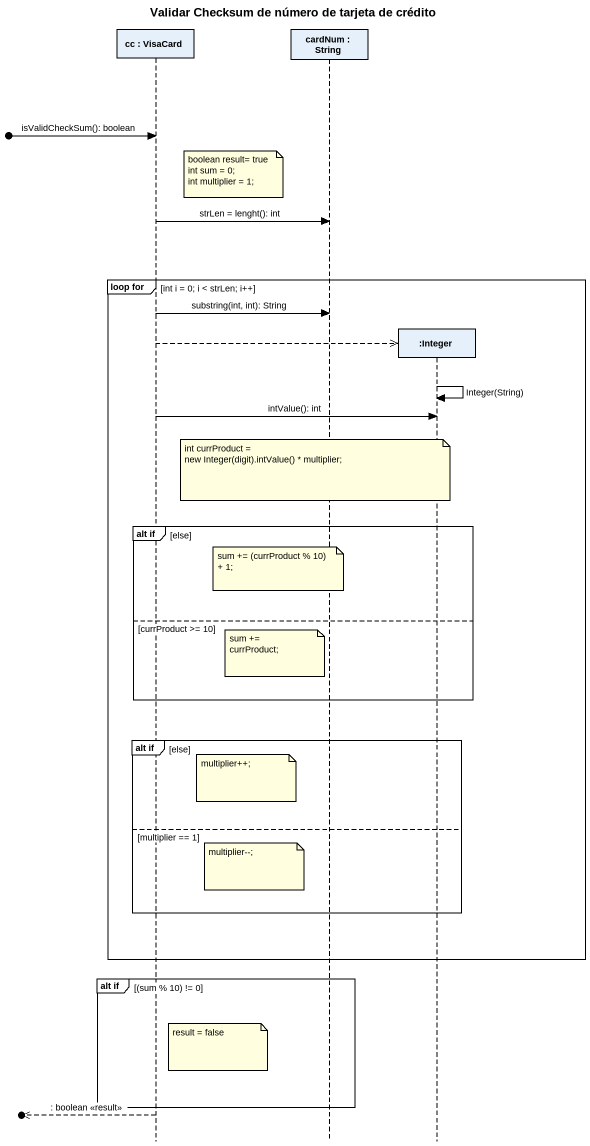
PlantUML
@startuml
title Validar Checksum de número de tarjeta de crédito
hide footbox
participant "cc : VisaCard" as cc
participant "cardNum : String" as cardNum
participant ":Integer" as Integer

[o-> cc : isValidCheckSum(): boolean
note right of cc
  boolean result= true
  int sum = 0;
  int multiplier = 1;
end note
cc -> cardNum : strLen = lenght(): int
group loop for [int i = 0; i < strLen; i++]
  cc -> cardNum : substring(int, int): String
  cc -->> Integer **
  Integer -> Integer : Integer(String)
  cc -> Integer : intValue(): int
  note over cardNum
    int currProduct =
    new Integer(digit).intValue() * multiplier;
  end note
  group alt if [else]
    note over cardNum : sum += (currProduct % 10) + 1;
  else currProduct >= 10
    note left of cardNum : sum += currProduct;
  end
  group alt if [else]
    note left of cardNum : multiplier++;
  else multiplier == 1
    note left of cardNum : multiplier--;
  end
end
group alt if [(sum % 10) != 0]
  note right of cc : result = false
end
[o<<-- cc : : boolean <<result>>
@enduml
